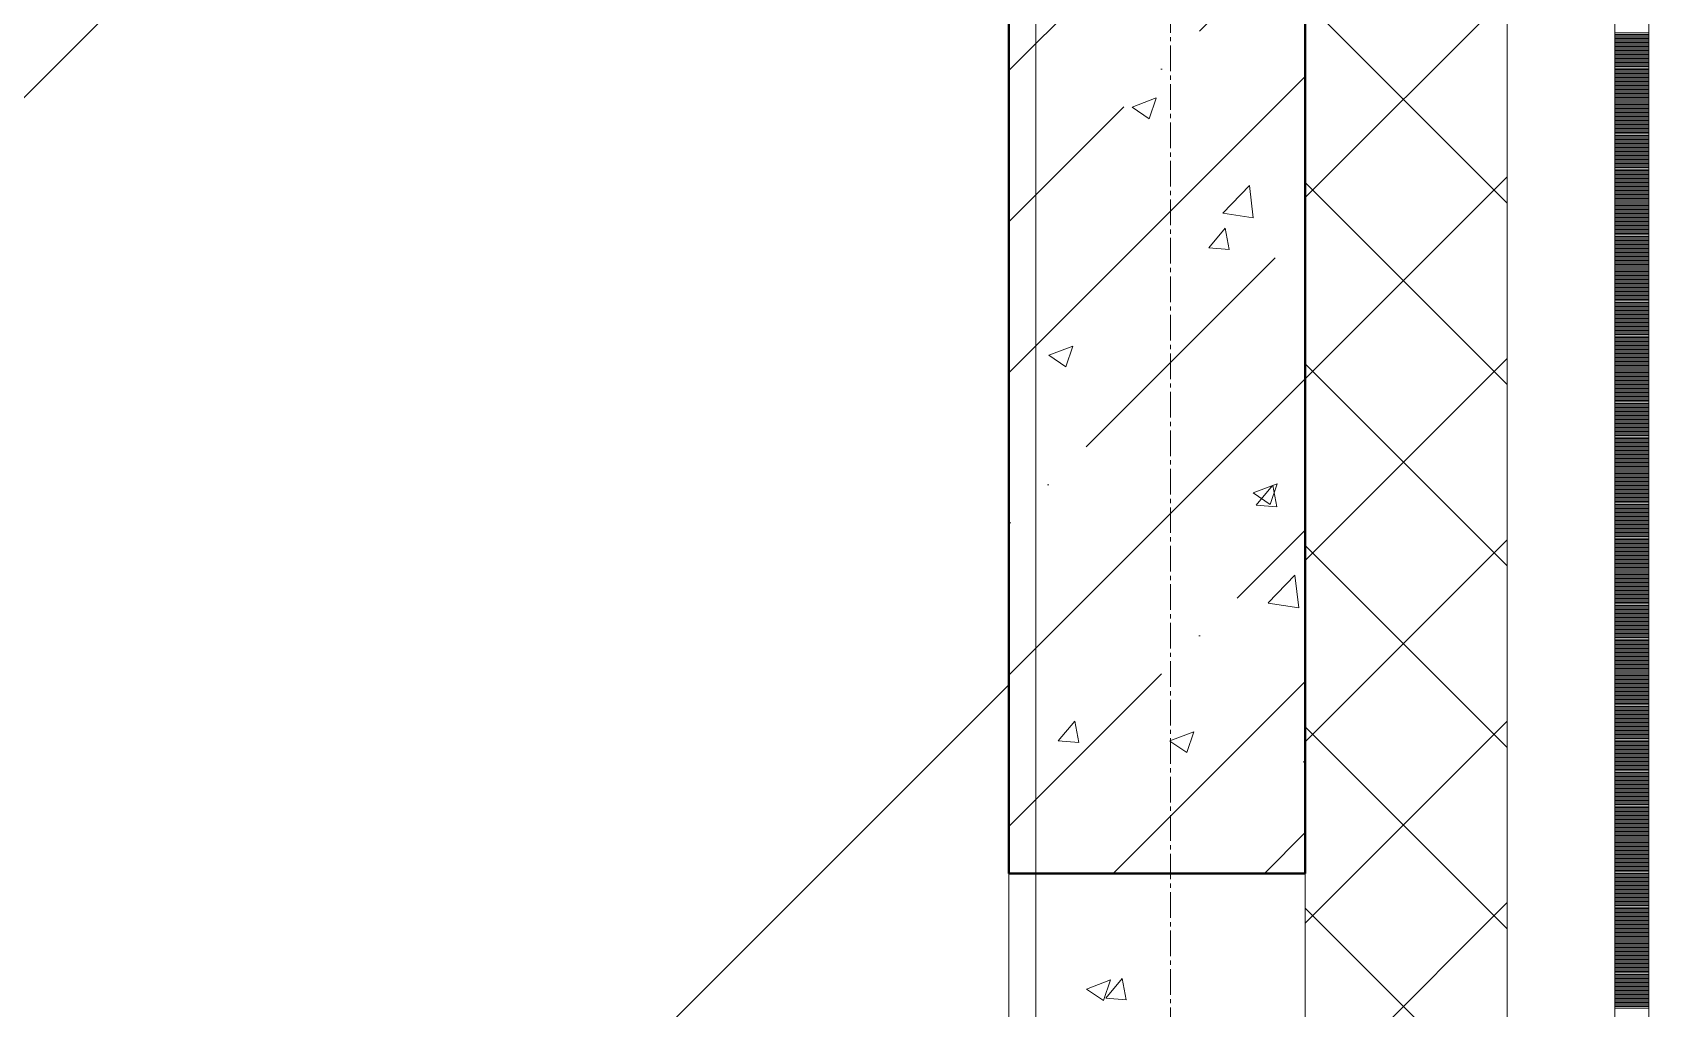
# Model space of a CAD drawing. Header units: millimetres. Extents: x 470010 to 1231400, y -134005 to 421770.
# Drawn here: x 528260 to 529460, y -75986 to -75261 of the extents above; entities that cross this region are included whole.
import ezdxf

# ---------------------------------------------------------------- set-up
doc = ezdxf.new("R2010")
doc.units = ezdxf.units.MM
doc.linetypes.add('CENTER2', pattern=[28.575, 19.05, -3.175, 3.175, -3.175])
doc.linetypes.add('HIDDEN2', pattern=[4.7625, 3.175, -1.5875])
for name, color, linetype, lineweight in [('АР_Колонны', 70, 'Continuous', 30), ('АР_Стены ЖБ', 7, 'Continuous', 35), ('АР_Стены ПЕНОблок', 52, 'Continuous', 20), ('АР_Тонкая', 254, 'Continuous', 5), ('АР_Утеплитель', 31, 'Continuous', 0), ('АР_Штриховка', 8, 'Continuous', 0), ('Потолок штриховка', 200, 'Continuous', 15)]:
    doc.layers.add(name, color=color, linetype=linetype, lineweight=lineweight)
doc.layers.add('АР_Оси_РД_100', color=7, linetype='Continuous', lineweight=0, true_color=0x525252)

msp = doc.modelspace()

# ---------------------------------------------------------------- hatches: boundary and pattern name
at = {"layer": 'АР_Штриховка', "linetype": 'Continuous', "lineweight": 5, "true_color": 0x000000}
h = msp.add_hatch(dxfattribs=at)
h.set_pattern_fill('ANSI35', color=18, scale=25, style=0)
h.set_pattern_definition([(45, (509004.53, -133435.88), (-112.2532, 112.2532), []), (45, (509116.79, -133435.88), (-112.2532, 112.2532), [198.4375, -39.6875, 0, -39.6875])])
h.paths.add_polyline_path([(528984.532, -75885.876), (529204.532, -75885.876), (529204.532, -74985.876), (528984.532, -74985.876)], flags=0)
at = {"layer": 'Потолок штриховка'}
h = msp.add_hatch(dxfattribs=at)
h.set_pattern_fill('ANSI31', color=256, scale=260)
h.paths.add_polyline_path([(516914.532, -93915.876), (516914.532, -69960.876), (518180, -69980.876), (518185.057, -69660.876), (522949.532, -69660.876), (522948.983, -65160.876), (525839.532, -65188.909), (525838.623, -66079.643), (529004.428, -66065.129), (528984.532, -72125.876), (521204.532, -72125.876), (521194.532, -93915.876), (520674.532, -93915.876), (520674.532, -94535.876), (517434.532, -94545.876), (517434.537, -93915.876)])
h.paths.add_polyline_path([(521414.532, -81135.876), (521414.532, -79565.876), (525424.532, -79565.876), (525424.532, -80025.876), (525504.532, -80025.876), (525504.532, -78025.876), (529004.532, -78025.876), (528984.532, -81055.935), (528984.532, -81135.874)])
h.paths.add_polyline_path([(521414.532, -78025.876), (525104.532, -78025.876), (525104.532, -79445.876), (521414.532, -79445.876)], flags=16)
h.paths.add_polyline_path([(521414.532, -77635.876), (523654.532, -77635.876), (523654.532, -75105.876), (521414.532, -75105.876)], flags=17)
h.paths.add_polyline_path([(521404.532, -74985.876), (521409.532, -72345.876), (523604.532, -72345.876), (523604.532, -73935.876), (526374.532, -73935.876), (526374.532, -72705.876), (528984.532, -72705.876), (528984.532, -77315.876), (526374.532, -77315.876), (526374.532, -74985.876), (526054.533, -74985.876), (526054.533, -77315.876), (524494.533, -77315.875), (524494.533, -74985.876)], flags=17)

# ---------------------------------------------------------------- linework, layer by layer
at = {"layer": 'АР_Колонны', "color": 18, "linetype": 'HIDDEN2', "lineweight": 25, "true_color": 0x000000}
for p, q in [((528984.532, -75885.876), (528984.532, -74985.876)), ((529204.532, -74985.876), (529204.532, -75885.876)), ((529204.532, -75885.876), (528984.532, -75885.876))]:
    msp.add_line(p, q, dxfattribs=at)
at = {"layer": 'АР_Колонны', "color": 18, "linetype": 'Continuous', "lineweight": 30, "true_color": 0x000000}
for p, q in [((528984.532, -74985.876), (528984.532, -75885.876)), ((529204.532, -75885.876), (529204.532, -74985.876)), ((528984.532, -75885.876), (529204.532, -75885.876))]:
    msp.add_line(p, q, dxfattribs=at)
at = {"layer": 'АР_Оси_РД_100', "linetype": 'CENTER2'}
msp.add_line((529104.533, -97435.876), (529104.533, -61707.197), dxfattribs=at)
at = {"layer": 'АР_Стены ЖБ', "color": 18, "linetype": 'Continuous', "lineweight": 40, "true_color": 0x000000}
for p, q in [((528984.532, -74985.876), (528984.532, -75885.876)), ((529204.532, -75885.876), (529204.532, -74985.876)), ((528984.532, -75885.876), (529204.532, -75885.876))]:
    msp.add_line(p, q, dxfattribs=at)
at = {"layer": 'АР_Стены ПЕНОблок', "color": 18, "linetype": 'Continuous', "lineweight": 20, "true_color": 0x000000}
for p, q in [((529004.532, -71735.876), (529004.532, -81935.876)), ((529204.532, -81935.876), (529204.532, -71735.876))]:
    msp.add_line(p, q, dxfattribs=at)
at = {"layer": 'АР_Тонкая', "color": 18, "linetype": 'Continuous', "lineweight": 5, "true_color": 0x000000}
for p, q in [((529354.532, -71735.876), (529354.532, -81935.876)), ((529434.532, -81935.876), (529434.532, -71735.876)), ((529434.532, -71735.876), (529434.532, -81935.876)), ((529459.532, -81935.876), (529459.532, -71735.876))]:
    msp.add_line(p, q, dxfattribs=at)
at = {"layer": 'АР_Утеплитель', "color": 18, "linetype": 'Continuous', "lineweight": 0, "true_color": 0x000000}
for p, q in [((529204.532, -71735.876), (529204.532, -81935.876)), ((529354.532, -81935.876), (529354.532, -71735.876))]:
    msp.add_line(p, q, dxfattribs=at)
at = {"layer": 'АР_Штриховка', "color": 18, "linetype": 'Continuous', "lineweight": 0, "true_color": 0x000000}
for p, q in [((529204.532, -75384.096), (529354.532, -75234.096)), ((529354.532, -75388.24), (529204.532, -75238.24)), ((529434.532, -75261.876), (529459.532, -75261.876)), ((529434.532, -75262.876), (529459.532, -75262.876)), ((529434.532, -75263.876), (529459.532, -75263.876)), ((529434.532, -75264.876), (529459.532, -75264.876)), ((529434.532, -75265.876), (529459.532, -75265.876)), ((529434.532, -75266.876), (529459.532, -75266.876)), ((529434.532, -75267.876), (529459.532, -75267.876)), ((529434.532, -75268.876), (529459.532, -75268.876)), ((529434.532, -75269.876), (529459.532, -75269.876)), ((529434.532, -75270.876), (529459.532, -75270.876)), ((529434.532, -75271.876), (529459.532, -75271.876)), ((529434.532, -75272.876), (529459.532, -75272.876)), ((529434.532, -75273.876), (529459.532, -75273.876)), ((529434.532, -75274.876), (529459.532, -75274.876)), ((529434.532, -75275.876), (529459.532, -75275.876)), ((529434.532, -75276.876), (529459.532, -75276.876)), ((529434.532, -75277.876), (529459.532, -75277.876)), ((529434.532, -75278.876), (529459.532, -75278.876)), ((529434.532, -75279.876), (529459.532, -75279.876)), ((529434.532, -75280.876), (529459.532, -75280.876)), ((529434.532, -75281.876), (529459.532, -75281.876)), ((529434.532, -75282.876), (529459.532, -75282.876)), ((529434.532, -75283.876), (529459.532, -75283.876)), ((529434.532, -75284.876), (529459.532, -75284.876)), ((529434.532, -75285.876), (529459.532, -75285.876)), ((529434.532, -75286.876), (529459.532, -75286.876)), ((529434.532, -75287.876), (529459.532, -75287.876)), ((529434.532, -75288.876), (529459.532, -75288.876)), ((529434.532, -75289.876), (529459.532, -75289.876)), ((529434.532, -75290.876), (529459.532, -75290.876)), ((529434.532, -75291.876), (529459.532, -75291.876)), ((529434.532, -75292.876), (529459.532, -75292.876)), ((529434.532, -75293.876), (529459.532, -75293.876)), ((529434.532, -75294.876), (529459.532, -75294.876)), ((529434.532, -75295.876), (529459.532, -75295.876)), ((529434.532, -75296.876), (529459.532, -75296.876)), ((529434.532, -75297.876), (529459.532, -75297.876)), ((529434.532, -75298.876), (529459.532, -75298.876)), ((529434.532, -75299.876), (529459.532, -75299.876)), ((529076.039, -75316.94), (529093.824, -75310.113)), ((529088.658, -75325.51), (529093.808, -75310.161)), ((529434.532, -75300.876), (529459.532, -75300.876)), ((529434.532, -75301.876), (529459.532, -75301.876)), ((529434.532, -75302.876), (529459.532, -75302.876)), ((529434.532, -75303.876), (529459.532, -75303.876)), ((529434.532, -75304.876), (529459.532, -75304.876)), ((529434.532, -75305.876), (529459.532, -75305.876)), ((529434.532, -75306.876), (529459.532, -75306.876)), ((529434.532, -75307.876), (529459.532, -75307.876)), ((529434.532, -75308.876), (529459.532, -75308.876)), ((529434.532, -75309.876), (529459.532, -75309.876)), ((529434.532, -75310.876), (529459.532, -75310.876)), ((529434.532, -75311.876), (529459.532, -75311.876)), ((529076.019, -75316.986), (529088.653, -75325.508)), ((529434.532, -75312.876), (529459.532, -75312.876)), ((529434.532, -75313.876), (529459.532, -75313.876)), ((529434.532, -75314.876), (529459.532, -75314.876)), ((529434.532, -75315.876), (529459.532, -75315.876)), ((529434.532, -75316.876), (529459.532, -75316.876)), ((529434.532, -75317.876), (529459.532, -75317.876)), ((529434.532, -75318.876), (529459.532, -75318.876)), ((529434.532, -75319.876), (529459.532, -75319.876)), ((529434.532, -75320.876), (529459.532, -75320.876)), ((529434.532, -75321.876), (529459.532, -75321.876)), ((529434.532, -75322.876), (529459.532, -75322.876)), ((529434.532, -75323.876), (529459.532, -75323.876)), ((529434.532, -75324.876), (529459.532, -75324.876)), ((529434.532, -75325.876), (529459.532, -75325.876)), ((529434.532, -75326.876), (529459.532, -75326.876)), ((529434.532, -75327.876), (529459.532, -75327.876)), ((529434.532, -75328.876), (529459.532, -75328.876)), ((529434.532, -75329.876), (529459.532, -75329.876)), ((529434.532, -75330.876), (529459.532, -75330.876)), ((529434.532, -75331.876), (529459.532, -75331.876)), ((529434.532, -75332.876), (529459.532, -75332.876)), ((529434.532, -75333.876), (529459.532, -75333.876)), ((529434.532, -75334.876), (529459.532, -75334.876)), ((529434.532, -75335.876), (529459.532, -75335.876)), ((529434.532, -75336.876), (529459.532, -75336.876)), ((529434.532, -75337.876), (529459.532, -75337.876)), ((529434.532, -75338.876), (529459.532, -75338.876)), ((529434.532, -75339.876), (529459.532, -75339.876)), ((529434.532, -75340.876), (529459.532, -75340.876)), ((529434.532, -75341.876), (529459.532, -75341.876)), ((529434.532, -75342.876), (529459.532, -75342.876)), ((529434.532, -75343.876), (529459.532, -75343.876)), ((529434.532, -75344.876), (529459.532, -75344.876)), ((529434.532, -75345.876), (529459.532, -75345.876)), ((529434.532, -75346.876), (529459.532, -75346.876)), ((529434.532, -75347.876), (529459.532, -75347.876)), ((529434.532, -75348.876), (529459.532, -75348.876)), ((529434.532, -75349.876), (529459.532, -75349.876)), ((529434.532, -75350.876), (529459.532, -75350.876)), ((529434.532, -75351.876), (529459.532, -75351.876)), ((529434.532, -75352.876), (529459.532, -75352.876)), ((529434.532, -75353.876), (529459.532, -75353.876)), ((529434.532, -75354.876), (529459.532, -75354.876)), ((529434.532, -75355.876), (529459.532, -75355.876)), ((529434.532, -75356.876), (529459.532, -75356.876)), ((529434.532, -75357.876), (529459.532, -75357.876)), ((529434.532, -75358.876), (529459.532, -75358.876)), ((529434.532, -75359.876), (529459.532, -75359.876)), ((529204.532, -75518.8), (529354.532, -75368.8)), ((529434.532, -75360.876), (529459.532, -75360.876)), ((529434.532, -75361.876), (529459.532, -75361.876)), ((529434.532, -75362.876), (529459.532, -75362.876)), ((529434.532, -75363.876), (529459.532, -75363.876)), ((529434.532, -75364.876), (529459.532, -75364.876)), ((529434.532, -75365.876), (529459.532, -75365.876)), ((529434.532, -75366.876), (529459.532, -75366.876)), ((529434.532, -75367.876), (529459.532, -75367.876)), ((529434.532, -75368.876), (529459.532, -75368.876)), ((529434.532, -75369.876), (529459.532, -75369.876)), ((529434.532, -75370.876), (529459.532, -75370.876)), ((529434.532, -75371.876), (529459.532, -75371.876)), ((529143.411, -75395.633), (529163.194, -75375.015)), ((529166.023, -75399.134), (529163.217, -75375.012)), ((529354.532, -75522.943), (529204.532, -75372.943)), ((529434.532, -75372.876), (529459.532, -75372.876)), ((529434.532, -75373.876), (529459.532, -75373.876)), ((529434.532, -75374.876), (529459.532, -75374.876)), ((529434.532, -75375.876), (529459.532, -75375.876)), ((529434.532, -75376.876), (529459.532, -75376.876)), ((529434.532, -75377.876), (529459.532, -75377.876)), ((529434.532, -75378.876), (529459.532, -75378.876)), ((529434.532, -75379.876), (529459.532, -75379.876)), ((529434.532, -75380.876), (529459.532, -75380.876)), ((529434.532, -75381.876), (529459.532, -75381.876)), ((529434.532, -75382.876), (529459.532, -75382.876)), ((529434.532, -75383.876), (529459.532, -75383.876)), ((529143.427, -75395.669), (529166.017, -75399.173)), ((529434.532, -75384.876), (529459.532, -75384.876)), ((529434.532, -75385.876), (529459.532, -75385.876)), ((529434.532, -75386.876), (529459.532, -75386.876)), ((529434.532, -75387.876), (529459.532, -75387.876)), ((529434.532, -75388.876), (529459.532, -75388.876)), ((529434.532, -75389.876), (529459.532, -75389.876)), ((529434.532, -75390.876), (529459.532, -75390.876)), ((529434.532, -75391.876), (529459.532, -75391.876)), ((529434.532, -75392.876), (529459.532, -75392.876)), ((529434.532, -75393.876), (529459.532, -75393.876)), ((529434.532, -75394.876), (529459.532, -75394.876)), ((529434.532, -75395.876), (529459.532, -75395.876)), ((529132.887, -75421.322), (529145.133, -75406.728)), ((529148.151, -75422.636), (529145.214, -75406.715)), ((529434.532, -75396.876), (529459.532, -75396.876)), ((529434.532, -75397.876), (529459.532, -75397.876)), ((529434.532, -75398.876), (529459.532, -75398.876)), ((529434.532, -75399.876), (529459.532, -75399.876)), ((529434.532, -75400.876), (529459.532, -75400.876)), ((529434.532, -75401.876), (529459.532, -75401.876)), ((529434.532, -75402.876), (529459.532, -75402.876)), ((529434.532, -75403.876), (529459.532, -75403.876)), ((529434.532, -75404.876), (529459.532, -75404.876)), ((529434.532, -75405.876), (529459.532, -75405.876)), ((529434.532, -75406.876), (529459.532, -75406.876)), ((529434.532, -75407.876), (529459.532, -75407.876)), ((529434.532, -75408.876), (529459.532, -75408.876)), ((529434.532, -75409.876), (529459.532, -75409.876)), ((529434.532, -75410.876), (529459.532, -75410.876)), ((529434.532, -75411.876), (529459.532, -75411.876)), ((529434.532, -75412.876), (529459.532, -75412.876)), ((529434.532, -75413.876), (529459.532, -75413.876)), ((529434.532, -75414.876), (529459.532, -75414.876)), ((529434.532, -75415.876), (529459.532, -75415.876)), ((529434.532, -75416.876), (529459.532, -75416.876)), ((529434.532, -75417.876), (529459.532, -75417.876)), ((529434.532, -75418.876), (529459.532, -75418.876)), ((529434.532, -75419.876), (529459.532, -75419.876)), ((529132.887, -75421.323), (529148.069, -75422.651)), ((529434.532, -75420.876), (529459.532, -75420.876)), ((529434.532, -75421.876), (529459.532, -75421.876)), ((529434.532, -75422.876), (529459.532, -75422.876)), ((529434.532, -75423.876), (529459.532, -75423.876)), ((529434.532, -75424.876), (529459.532, -75424.876)), ((529434.532, -75425.876), (529459.532, -75425.876)), ((529434.532, -75426.876), (529459.532, -75426.876)), ((529434.532, -75427.876), (529459.532, -75427.876)), ((529434.532, -75428.876), (529459.532, -75428.876)), ((529434.532, -75429.876), (529459.532, -75429.876)), ((529434.532, -75430.876), (529459.532, -75430.876)), ((529434.532, -75431.876), (529459.532, -75431.876)), ((529434.532, -75432.876), (529459.532, -75432.876)), ((529434.532, -75433.876), (529459.532, -75433.876)), ((529434.532, -75434.876), (529459.532, -75434.876)), ((529434.532, -75435.876), (529459.532, -75435.876)), ((529434.532, -75436.876), (529459.532, -75436.876)), ((529434.532, -75437.876), (529459.532, -75437.876)), ((529434.532, -75438.876), (529459.532, -75438.876)), ((529434.532, -75439.876), (529459.532, -75439.876)), ((529434.532, -75440.876), (529459.532, -75440.876)), ((529434.532, -75441.876), (529459.532, -75441.876)), ((529434.532, -75442.876), (529459.532, -75442.876)), ((529434.532, -75443.876), (529459.532, -75443.876)), ((529434.532, -75444.876), (529459.532, -75444.876)), ((529434.532, -75445.876), (529459.532, -75445.876)), ((529434.532, -75446.876), (529459.532, -75446.876)), ((529434.532, -75447.876), (529459.532, -75447.876)), ((529434.532, -75448.876), (529459.532, -75448.876)), ((529434.532, -75449.876), (529459.532, -75449.876)), ((529434.532, -75450.876), (529459.532, -75450.876)), ((529434.532, -75451.876), (529459.532, -75451.876)), ((529434.532, -75452.876), (529459.532, -75452.876)), ((529434.532, -75453.876), (529459.532, -75453.876)), ((529434.532, -75454.876), (529459.532, -75454.876)), ((529434.532, -75455.876), (529459.532, -75455.876)), ((529434.532, -75456.876), (529459.532, -75456.876)), ((529434.532, -75457.876), (529459.532, -75457.876)), ((529434.532, -75458.876), (529459.532, -75458.876)), ((529434.532, -75459.876), (529459.532, -75459.876)), ((529434.532, -75460.876), (529459.532, -75460.876)), ((529434.532, -75461.876), (529459.532, -75461.876)), ((529434.532, -75462.876), (529459.532, -75462.876)), ((529434.532, -75463.876), (529459.532, -75463.876)), ((529434.532, -75464.876), (529459.532, -75464.876)), ((529434.532, -75465.876), (529459.532, -75465.876)), ((529434.532, -75466.876), (529459.532, -75466.876)), ((529434.532, -75467.876), (529459.532, -75467.876)), ((529434.532, -75468.876), (529459.532, -75468.876)), ((529434.532, -75469.876), (529459.532, -75469.876)), ((529434.532, -75470.876), (529459.532, -75470.876)), ((529434.532, -75471.876), (529459.532, -75471.876)), ((529434.532, -75472.876), (529459.532, -75472.876)), ((529434.532, -75473.876), (529459.532, -75473.876)), ((529434.532, -75474.876), (529459.532, -75474.876)), ((529434.532, -75475.876), (529459.532, -75475.876)), ((529434.532, -75476.876), (529459.532, -75476.876)), ((529434.532, -75477.876), (529459.532, -75477.876)), ((529434.532, -75478.876), (529459.532, -75478.876)), ((529434.532, -75479.876), (529459.532, -75479.876)), ((529434.532, -75480.876), (529459.532, -75480.876)), ((529434.532, -75481.876), (529459.532, -75481.876)), ((529434.532, -75482.876), (529459.532, -75482.876)), ((529434.532, -75483.876), (529459.532, -75483.876)), ((529434.532, -75484.876), (529459.532, -75484.876)), ((529434.532, -75485.876), (529459.532, -75485.876)), ((529434.532, -75486.876), (529459.532, -75486.876)), ((529434.532, -75487.876), (529459.532, -75487.876)), ((529434.532, -75488.876), (529459.532, -75488.876)), ((529434.532, -75489.876), (529459.532, -75489.876)), ((529434.532, -75490.876), (529459.532, -75490.876)), ((529434.532, -75491.876), (529459.532, -75491.876)), ((529014.217, -75501.174), (529026.851, -75509.696)), ((529014.237, -75501.128), (529032.022, -75494.301)), ((529026.856, -75509.698), (529032.006, -75494.348)), ((529204.532, -75653.504), (529354.532, -75503.504)), ((529434.532, -75492.876), (529459.532, -75492.876)), ((529434.532, -75493.876), (529459.532, -75493.876)), ((529434.532, -75494.876), (529459.532, -75494.876)), ((529434.532, -75495.876), (529459.532, -75495.876)), ((529434.532, -75496.876), (529459.532, -75496.876)), ((529434.532, -75497.876), (529459.532, -75497.876)), ((529434.532, -75498.876), (529459.532, -75498.876)), ((529434.532, -75499.876), (529459.532, -75499.876)), ((529434.532, -75500.876), (529459.532, -75500.876)), ((529434.532, -75501.876), (529459.532, -75501.876)), ((529434.532, -75502.876), (529459.532, -75502.876)), ((529434.532, -75503.876), (529459.532, -75503.876)), ((529354.532, -75657.647), (529204.532, -75507.647)), ((529434.532, -75504.876), (529459.532, -75504.876)), ((529434.532, -75505.876), (529459.532, -75505.876)), ((529434.532, -75506.876), (529459.532, -75506.876)), ((529434.532, -75507.876), (529459.532, -75507.876)), ((529434.532, -75508.876), (529459.532, -75508.876)), ((529434.532, -75509.876), (529459.532, -75509.876)), ((529434.532, -75510.876), (529459.532, -75510.876)), ((529434.532, -75511.876), (529459.532, -75511.876)), ((529434.532, -75512.876), (529459.532, -75512.876)), ((529434.532, -75513.876), (529459.532, -75513.876)), ((529434.532, -75514.876), (529459.532, -75514.876)), ((529434.532, -75515.876), (529459.532, -75515.876)), ((529434.532, -75516.876), (529459.532, -75516.876)), ((529434.532, -75517.876), (529459.532, -75517.876)), ((529434.532, -75518.876), (529459.532, -75518.876)), ((529434.532, -75519.876), (529459.532, -75519.876)), ((529434.532, -75520.876), (529459.532, -75520.876)), ((529434.532, -75521.876), (529459.532, -75521.876)), ((529434.532, -75522.876), (529459.532, -75522.876)), ((529434.532, -75523.876), (529459.532, -75523.876)), ((529434.532, -75524.876), (529459.532, -75524.876)), ((529434.532, -75525.876), (529459.532, -75525.876)), ((529434.532, -75526.876), (529459.532, -75526.876)), ((529434.532, -75527.876), (529459.532, -75527.876)), ((529434.532, -75528.876), (529459.532, -75528.876)), ((529434.532, -75529.876), (529459.532, -75529.876)), ((529434.532, -75530.876), (529459.532, -75530.876)), ((529434.532, -75531.876), (529459.532, -75531.876)), ((529434.532, -75532.876), (529459.532, -75532.876)), ((529434.532, -75533.876), (529459.532, -75533.876)), ((529434.532, -75534.876), (529459.532, -75534.876)), ((529434.532, -75535.876), (529459.532, -75535.876)), ((529434.532, -75536.876), (529459.532, -75536.876)), ((529434.532, -75537.876), (529459.532, -75537.876)), ((529434.532, -75538.876), (529459.532, -75538.876)), ((529434.532, -75539.876), (529459.532, -75539.876)), ((529434.532, -75540.876), (529459.532, -75540.876)), ((529434.532, -75541.876), (529459.532, -75541.876)), ((529434.532, -75542.876), (529459.532, -75542.876)), ((529434.532, -75543.876), (529459.532, -75543.876)), ((529434.532, -75544.876), (529459.532, -75544.876)), ((529434.532, -75545.876), (529459.532, -75545.876)), ((529434.532, -75546.876), (529459.532, -75546.876)), ((529434.532, -75547.876), (529459.532, -75547.876)), ((529434.532, -75548.876), (529459.532, -75548.876)), ((529434.532, -75549.876), (529459.532, -75549.876)), ((529434.532, -75550.876), (529459.532, -75550.876)), ((529434.532, -75551.876), (529459.532, -75551.876)), ((529434.532, -75552.876), (529459.532, -75552.876)), ((529434.532, -75553.876), (529459.532, -75553.876)), ((529434.532, -75554.876), (529459.532, -75554.876)), ((529434.532, -75555.876), (529459.532, -75555.876)), ((529434.532, -75556.876), (529459.532, -75556.876)), ((529434.532, -75557.876), (529459.532, -75557.876)), ((529434.532, -75558.876), (529459.532, -75558.876)), ((529434.532, -75559.876), (529459.532, -75559.876)), ((529434.532, -75560.876), (529459.532, -75560.876)), ((529434.532, -75561.876), (529459.532, -75561.876)), ((529434.532, -75562.876), (529459.532, -75562.876)), ((529434.532, -75563.876), (529459.532, -75563.876)), ((529434.532, -75564.876), (529459.532, -75564.876)), ((529434.532, -75565.876), (529459.532, -75565.876)), ((529434.532, -75566.876), (529459.532, -75566.876)), ((529434.532, -75567.876), (529459.532, -75567.876)), ((529434.532, -75568.876), (529459.532, -75568.876)), ((529434.532, -75569.876), (529459.532, -75569.876)), ((529434.532, -75570.876), (529459.532, -75570.876)), ((529434.532, -75571.876), (529459.532, -75571.876)), ((529434.532, -75572.876), (529459.532, -75572.876)), ((529434.532, -75573.876), (529459.532, -75573.876)), ((529434.532, -75574.876), (529459.532, -75574.876)), ((529434.532, -75575.876), (529459.532, -75575.876)), ((529434.532, -75576.876), (529459.532, -75576.876)), ((529434.532, -75577.876), (529459.532, -75577.876)), ((529434.532, -75578.876), (529459.532, -75578.876)), ((529434.532, -75579.876), (529459.532, -75579.876)), ((529434.532, -75580.876), (529459.532, -75580.876)), ((529434.532, -75581.876), (529459.532, -75581.876)), ((529434.532, -75582.876), (529459.532, -75582.876)), ((529434.532, -75583.876), (529459.532, -75583.876)), ((529434.532, -75584.876), (529459.532, -75584.876)), ((529434.532, -75585.876), (529459.532, -75585.876)), ((529434.532, -75586.876), (529459.532, -75586.876)), ((529434.532, -75587.876), (529459.532, -75587.876)), ((529165.852, -75603.393), (529183.636, -75596.566)), ((529168.131, -75612.378), (529180.376, -75597.785)), ((529178.47, -75611.963), (529183.62, -75596.614)), ((529183.393, -75613.693), (529180.457, -75597.772)), ((529434.532, -75588.876), (529459.532, -75588.876)), ((529434.532, -75589.876), (529459.532, -75589.876)), ((529434.532, -75590.876), (529459.532, -75590.876)), ((529434.532, -75591.876), (529459.532, -75591.876)), ((529434.532, -75592.876), (529459.532, -75592.876)), ((529434.532, -75593.876), (529459.532, -75593.876)), ((529434.532, -75594.876), (529459.532, -75594.876)), ((529434.532, -75595.876), (529459.532, -75595.876)), ((529434.532, -75596.876), (529459.532, -75596.876)), ((529434.532, -75597.876), (529459.532, -75597.876)), ((529434.532, -75598.876), (529459.532, -75598.876)), ((529434.532, -75599.876), (529459.532, -75599.876)), ((529165.831, -75603.439), (529178.465, -75611.961)), ((529434.532, -75600.876), (529459.532, -75600.876)), ((529434.532, -75601.876), (529459.532, -75601.876)), ((529434.532, -75602.876), (529459.532, -75602.876)), ((529434.532, -75603.876), (529459.532, -75603.876)), ((529434.532, -75604.876), (529459.532, -75604.876)), ((529434.532, -75605.876), (529459.532, -75605.876)), ((529434.532, -75606.876), (529459.532, -75606.876)), ((529434.532, -75607.876), (529459.532, -75607.876)), ((529434.532, -75608.876), (529459.532, -75608.876)), ((529434.532, -75609.876), (529459.532, -75609.876)), ((529434.532, -75610.876), (529459.532, -75610.876)), ((529434.532, -75611.876), (529459.532, -75611.876)), ((529168.131, -75612.38), (529183.313, -75613.708)), ((529434.532, -75612.876), (529459.532, -75612.876)), ((529434.532, -75613.876), (529459.532, -75613.876)), ((529434.532, -75614.876), (529459.532, -75614.876)), ((529434.532, -75615.876), (529459.532, -75615.876)), ((529434.532, -75616.876), (529459.532, -75616.876)), ((529434.532, -75617.876), (529459.532, -75617.876)), ((529434.532, -75618.876), (529459.532, -75618.876)), ((529434.532, -75619.876), (529459.532, -75619.876)), ((529434.532, -75620.876), (529459.532, -75620.876)), ((529434.532, -75621.876), (529459.532, -75621.876)), ((529434.532, -75622.876), (529459.532, -75622.876)), ((529434.532, -75623.876), (529459.532, -75623.876)), ((529434.532, -75624.876), (529459.532, -75624.876)), ((529434.532, -75625.876), (529459.532, -75625.876)), ((529434.532, -75626.876), (529459.532, -75626.876)), ((529434.532, -75627.876), (529459.532, -75627.876)), ((529434.532, -75628.876), (529459.532, -75628.876)), ((529434.532, -75629.876), (529459.532, -75629.876)), ((529434.532, -75630.876), (529459.532, -75630.876)), ((529434.532, -75631.876), (529459.532, -75631.876)), ((529434.532, -75632.876), (529459.532, -75632.876)), ((529434.532, -75633.876), (529459.532, -75633.876)), ((529434.532, -75634.876), (529459.532, -75634.876)), ((529434.532, -75635.876), (529459.532, -75635.876)), ((529204.532, -75788.208), (529354.532, -75638.208)), ((529354.532, -75792.351), (529204.532, -75642.351)), ((529434.532, -75636.876), (529459.532, -75636.876)), ((529434.532, -75637.876), (529459.532, -75637.876)), ((529434.532, -75638.876), (529459.532, -75638.876)), ((529434.532, -75639.876), (529459.532, -75639.876)), ((529434.532, -75640.876), (529459.532, -75640.876)), ((529434.532, -75641.876), (529459.532, -75641.876)), ((529434.532, -75642.876), (529459.532, -75642.876)), ((529434.532, -75643.876), (529459.532, -75643.876)), ((529434.532, -75644.876), (529459.532, -75644.876)), ((529434.532, -75645.876), (529459.532, -75645.876)), ((529434.532, -75646.876), (529459.532, -75646.876)), ((529434.532, -75647.876), (529459.532, -75647.876)), ((529434.532, -75648.876), (529459.532, -75648.876)), ((529434.532, -75649.876), (529459.532, -75649.876)), ((529434.532, -75650.876), (529459.532, -75650.876)), ((529434.532, -75651.876), (529459.532, -75651.876)), ((529434.532, -75652.876), (529459.532, -75652.876)), ((529434.532, -75653.876), (529459.532, -75653.876)), ((529434.532, -75654.876), (529459.532, -75654.876)), ((529434.532, -75655.876), (529459.532, -75655.876)), ((529434.532, -75656.876), (529459.532, -75656.876)), ((529434.532, -75657.876), (529459.532, -75657.876)), ((529434.532, -75658.876), (529459.532, -75658.876)), ((529434.532, -75659.876), (529459.532, -75659.876)), ((529177.086, -75685.102), (529196.869, -75664.483)), ((529199.698, -75688.603), (529196.892, -75664.48)), ((529434.532, -75660.876), (529459.532, -75660.876)), ((529434.532, -75661.876), (529459.532, -75661.876)), ((529434.532, -75662.876), (529459.532, -75662.876)), ((529434.532, -75663.876), (529459.532, -75663.876)), ((529434.532, -75664.876), (529459.532, -75664.876)), ((529434.532, -75665.876), (529459.532, -75665.876)), ((529434.532, -75666.876), (529459.532, -75666.876)), ((529434.532, -75667.876), (529459.532, -75667.876)), ((529434.532, -75668.876), (529459.532, -75668.876)), ((529434.532, -75669.876), (529459.532, -75669.876)), ((529434.532, -75670.876), (529459.532, -75670.876)), ((529434.532, -75671.876), (529459.532, -75671.876)), ((529434.532, -75672.876), (529459.532, -75672.876)), ((529434.532, -75673.876), (529459.532, -75673.876)), ((529434.532, -75674.876), (529459.532, -75674.876)), ((529434.532, -75675.876), (529459.532, -75675.876)), ((529434.532, -75676.876), (529459.532, -75676.876)), ((529434.532, -75677.876), (529459.532, -75677.876)), ((529434.532, -75678.876), (529459.532, -75678.876)), ((529434.532, -75679.876), (529459.532, -75679.876)), ((529434.532, -75680.876), (529459.532, -75680.876)), ((529434.532, -75681.876), (529459.532, -75681.876)), ((529434.532, -75682.876), (529459.532, -75682.876)), ((529434.532, -75683.876), (529459.532, -75683.876)), ((529177.102, -75685.137), (529199.692, -75688.641)), ((529434.532, -75684.876), (529459.532, -75684.876)), ((529434.532, -75685.876), (529459.532, -75685.876)), ((529434.532, -75686.876), (529459.532, -75686.876)), ((529434.532, -75687.876), (529459.532, -75687.876)), ((529434.532, -75688.876), (529459.532, -75688.876)), ((529434.532, -75689.876), (529459.532, -75689.876)), ((529434.532, -75690.876), (529459.532, -75690.876)), ((529434.532, -75691.876), (529459.532, -75691.876)), ((529434.532, -75692.876), (529459.532, -75692.876)), ((529434.532, -75693.876), (529459.532, -75693.876)), ((529434.532, -75694.876), (529459.532, -75694.876)), ((529434.532, -75695.876), (529459.532, -75695.876)), ((529434.532, -75696.876), (529459.532, -75696.876)), ((529434.532, -75697.876), (529459.532, -75697.876)), ((529434.532, -75698.876), (529459.532, -75698.876)), ((529434.532, -75699.876), (529459.532, -75699.876)), ((529434.532, -75700.876), (529459.532, -75700.876)), ((529434.532, -75701.876), (529459.532, -75701.876)), ((529434.532, -75702.876), (529459.532, -75702.876)), ((529434.532, -75703.876), (529459.532, -75703.876)), ((529434.532, -75704.876), (529459.532, -75704.876)), ((529434.532, -75705.876), (529459.532, -75705.876)), ((529434.532, -75706.876), (529459.532, -75706.876)), ((529434.532, -75707.876), (529459.532, -75707.876)), ((529434.532, -75708.876), (529459.532, -75708.876)), ((529434.532, -75709.876), (529459.532, -75709.876)), ((529434.532, -75710.876), (529459.532, -75710.876)), ((529434.532, -75711.876), (529459.532, -75711.876)), ((529434.532, -75712.876), (529459.532, -75712.876)), ((529434.532, -75713.876), (529459.532, -75713.876)), ((529434.532, -75714.876), (529459.532, -75714.876)), ((529434.532, -75715.876), (529459.532, -75715.876)), ((529434.532, -75716.876), (529459.532, -75716.876)), ((529434.532, -75717.876), (529459.532, -75717.876)), ((529434.532, -75718.876), (529459.532, -75718.876)), ((529434.532, -75719.876), (529459.532, -75719.876)), ((529434.532, -75720.876), (529459.532, -75720.876)), ((529434.532, -75721.876), (529459.532, -75721.876)), ((529434.532, -75722.876), (529459.532, -75722.876)), ((529434.532, -75723.876), (529459.532, -75723.876)), ((529434.532, -75724.876), (529459.532, -75724.876)), ((529434.532, -75725.876), (529459.532, -75725.876)), ((529434.532, -75726.876), (529459.532, -75726.876)), ((529434.532, -75727.876), (529459.532, -75727.876)), ((529434.532, -75728.876), (529459.532, -75728.876)), ((529434.532, -75729.876), (529459.532, -75729.876)), ((529434.532, -75730.876), (529459.532, -75730.876)), ((529434.532, -75731.876), (529459.532, -75731.876)), ((529434.532, -75732.876), (529459.532, -75732.876)), ((529434.532, -75733.876), (529459.532, -75733.876)), ((529434.532, -75734.876), (529459.532, -75734.876)), ((529434.532, -75735.876), (529459.532, -75735.876)), ((529434.532, -75736.876), (529459.532, -75736.876)), ((529434.532, -75737.876), (529459.532, -75737.876)), ((529434.532, -75738.876), (529459.532, -75738.876)), ((529434.532, -75739.876), (529459.532, -75739.876)), ((529434.532, -75740.876), (529459.532, -75740.876)), ((529434.532, -75741.876), (529459.532, -75741.876)), ((529434.532, -75742.876), (529459.532, -75742.876)), ((529434.532, -75743.876), (529459.532, -75743.876)), ((529434.532, -75744.876), (529459.532, -75744.876)), ((529434.532, -75745.876), (529459.532, -75745.876)), ((529434.532, -75746.876), (529459.532, -75746.876)), ((529434.532, -75747.876), (529459.532, -75747.876)), ((529434.532, -75748.876), (529459.532, -75748.876)), ((529434.532, -75749.876), (529459.532, -75749.876)), ((529434.532, -75750.876), (529459.532, -75750.876)), ((529434.532, -75751.876), (529459.532, -75751.876)), ((529434.532, -75752.876), (529459.532, -75752.876)), ((529434.532, -75753.876), (529459.532, -75753.876)), ((529434.532, -75754.876), (529459.532, -75754.876)), ((529434.532, -75755.876), (529459.532, -75755.876)), ((529434.532, -75756.876), (529459.532, -75756.876)), ((529434.532, -75757.876), (529459.532, -75757.876)), ((529434.532, -75758.876), (529459.532, -75758.876)), ((529434.532, -75759.876), (529459.532, -75759.876)), ((529434.532, -75760.876), (529459.532, -75760.876)), ((529434.532, -75761.876), (529459.532, -75761.876)), ((529434.532, -75762.876), (529459.532, -75762.876)), ((529434.532, -75763.876), (529459.532, -75763.876)), ((529434.532, -75764.876), (529459.532, -75764.876)), ((529434.532, -75765.876), (529459.532, -75765.876)), ((529434.532, -75766.876), (529459.532, -75766.876)), ((529434.532, -75767.876), (529459.532, -75767.876)), ((529021.19, -75787.496), (529033.435, -75772.903)), ((529036.452, -75788.811), (529033.515, -75772.889)), ((529204.532, -75922.911), (529354.532, -75772.911)), ((529354.532, -75927.055), (529204.532, -75777.055)), ((529434.532, -75768.876), (529459.532, -75768.876)), ((529434.532, -75769.876), (529459.532, -75769.876)), ((529434.532, -75770.876), (529459.532, -75770.876)), ((529434.532, -75771.876), (529459.532, -75771.876)), ((529434.532, -75772.876), (529459.532, -75772.876)), ((529434.532, -75773.876), (529459.532, -75773.876)), ((529434.532, -75774.876), (529459.532, -75774.876)), ((529434.532, -75775.876), (529459.532, -75775.876)), ((529434.532, -75776.876), (529459.532, -75776.876)), ((529434.532, -75777.876), (529459.532, -75777.876)), ((529434.532, -75778.876), (529459.532, -75778.876)), ((529434.532, -75779.876), (529459.532, -75779.876)), ((529021.19, -75787.497), (529036.372, -75788.826)), ((529104.029, -75787.627), (529116.663, -75796.149)), ((529104.05, -75787.581), (529121.834, -75780.754)), ((529116.668, -75796.151), (529121.818, -75780.802)), ((529434.532, -75780.876), (529459.532, -75780.876)), ((529434.532, -75781.876), (529459.532, -75781.876)), ((529434.532, -75782.876), (529459.532, -75782.876)), ((529434.532, -75783.876), (529459.532, -75783.876)), ((529434.532, -75784.876), (529459.532, -75784.876)), ((529434.532, -75785.876), (529459.532, -75785.876)), ((529434.532, -75786.876), (529459.532, -75786.876)), ((529434.532, -75787.876), (529459.532, -75787.876)), ((529434.532, -75788.876), (529459.532, -75788.876)), ((529434.532, -75789.876), (529459.532, -75789.876)), ((529434.532, -75790.876), (529459.532, -75790.876)), ((529434.532, -75791.876), (529459.532, -75791.876)), ((529203.374, -75803.435), (529204.532, -75802.055)), ((529203.374, -75803.437), (529204.532, -75803.538)), ((529434.532, -75792.876), (529459.532, -75792.876)), ((529434.532, -75793.876), (529459.532, -75793.876)), ((529434.532, -75794.876), (529459.532, -75794.876)), ((529434.532, -75795.876), (529459.532, -75795.876)), ((529434.532, -75796.876), (529459.532, -75796.876)), ((529434.532, -75797.876), (529459.532, -75797.876)), ((529434.532, -75798.876), (529459.532, -75798.876)), ((529434.532, -75799.876), (529459.532, -75799.876)), ((529434.532, -75800.876), (529459.532, -75800.876)), ((529434.532, -75801.876), (529459.532, -75801.876)), ((529434.532, -75802.876), (529459.532, -75802.876)), ((529434.532, -75803.876), (529459.532, -75803.876)), ((529434.532, -75804.876), (529459.532, -75804.876)), ((529434.532, -75805.876), (529459.532, -75805.876)), ((529434.532, -75806.876), (529459.532, -75806.876)), ((529434.532, -75807.876), (529459.532, -75807.876)), ((529434.532, -75808.876), (529459.532, -75808.876)), ((529434.532, -75809.876), (529459.532, -75809.876)), ((529434.532, -75810.876), (529459.532, -75810.876)), ((529434.532, -75811.876), (529459.532, -75811.876)), ((529434.532, -75812.876), (529459.532, -75812.876)), ((529434.532, -75813.876), (529459.532, -75813.876)), ((529434.532, -75814.876), (529459.532, -75814.876)), ((529434.532, -75815.876), (529459.532, -75815.876)), ((529434.532, -75816.876), (529459.532, -75816.876)), ((529434.532, -75817.876), (529459.532, -75817.876)), ((529434.532, -75818.876), (529459.532, -75818.876)), ((529434.532, -75819.876), (529459.532, -75819.876)), ((529434.532, -75820.876), (529459.532, -75820.876)), ((529434.532, -75821.876), (529459.532, -75821.876)), ((529434.532, -75822.876), (529459.532, -75822.876)), ((529434.532, -75823.876), (529459.532, -75823.876)), ((529434.532, -75824.876), (529459.532, -75824.876)), ((529434.532, -75825.876), (529459.532, -75825.876)), ((529434.532, -75826.876), (529459.532, -75826.876)), ((529434.532, -75827.876), (529459.532, -75827.876)), ((529434.532, -75828.876), (529459.532, -75828.876)), ((529434.532, -75829.876), (529459.532, -75829.876)), ((529434.532, -75830.876), (529459.532, -75830.876)), ((529434.532, -75831.876), (529459.532, -75831.876)), ((529434.532, -75832.876), (529459.532, -75832.876)), ((529434.532, -75833.876), (529459.532, -75833.876)), ((529434.532, -75834.876), (529459.532, -75834.876)), ((529434.532, -75835.876), (529459.532, -75835.876)), ((529434.532, -75836.876), (529459.532, -75836.876)), ((529434.532, -75837.876), (529459.532, -75837.876)), ((529434.532, -75838.876), (529459.532, -75838.876)), ((529434.532, -75839.876), (529459.532, -75839.876)), ((529434.532, -75840.876), (529459.532, -75840.876)), ((529434.532, -75841.876), (529459.532, -75841.876)), ((529434.532, -75842.876), (529459.532, -75842.876)), ((529434.532, -75843.876), (529459.532, -75843.876)), ((529434.532, -75844.876), (529459.532, -75844.876)), ((529434.532, -75845.876), (529459.532, -75845.876)), ((529434.532, -75846.876), (529459.532, -75846.876)), ((529434.532, -75847.876), (529459.532, -75847.876)), ((529434.532, -75848.876), (529459.532, -75848.876)), ((529434.532, -75849.876), (529459.532, -75849.876)), ((529434.532, -75850.876), (529459.532, -75850.876)), ((529434.532, -75851.876), (529459.532, -75851.876)), ((529434.532, -75852.876), (529459.532, -75852.876)), ((529434.532, -75853.876), (529459.532, -75853.876)), ((529434.532, -75854.876), (529459.532, -75854.876)), ((529434.532, -75855.876), (529459.532, -75855.876)), ((529434.532, -75856.876), (529459.532, -75856.876)), ((529434.532, -75857.876), (529459.532, -75857.876)), ((529434.532, -75858.876), (529459.532, -75858.876)), ((529434.532, -75859.876), (529459.532, -75859.876)), ((529434.532, -75860.876), (529459.532, -75860.876)), ((529434.532, -75861.876), (529459.532, -75861.876)), ((529434.532, -75862.876), (529459.532, -75862.876)), ((529434.532, -75863.876), (529459.532, -75863.876)), ((529434.532, -75864.876), (529459.532, -75864.876)), ((529434.532, -75865.876), (529459.532, -75865.876)), ((529434.532, -75866.876), (529459.532, -75866.876)), ((529434.532, -75867.876), (529459.532, -75867.876)), ((529434.532, -75868.876), (529459.532, -75868.876)), ((529434.532, -75869.876), (529459.532, -75869.876)), ((529434.532, -75870.876), (529459.532, -75870.876)), ((529434.532, -75871.876), (529459.532, -75871.876)), ((529434.532, -75872.876), (529459.532, -75872.876)), ((529434.532, -75873.876), (529459.532, -75873.876)), ((529434.532, -75874.876), (529459.532, -75874.876)), ((529434.532, -75875.876), (529459.532, -75875.876)), ((529434.532, -75876.876), (529459.532, -75876.876)), ((529434.532, -75877.876), (529459.532, -75877.876)), ((529434.532, -75878.876), (529459.532, -75878.876)), ((529434.532, -75879.876), (529459.532, -75879.876)), ((529434.532, -75880.876), (529459.532, -75880.876)), ((529434.532, -75881.876), (529459.532, -75881.876)), ((529434.532, -75882.876), (529459.532, -75882.876)), ((529434.532, -75883.876), (529459.532, -75883.876)), ((529434.532, -75884.876), (529459.532, -75884.876)), ((529434.532, -75885.876), (529459.532, -75885.876)), ((529434.532, -75886.876), (529459.532, -75886.876)), ((529434.532, -75887.876), (529459.532, -75887.876)), ((529434.532, -75888.876), (529459.532, -75888.876)), ((529434.532, -75889.876), (529459.532, -75889.876)), ((529434.532, -75890.876), (529459.532, -75890.876)), ((529434.532, -75891.876), (529459.532, -75891.876)), ((529434.532, -75892.876), (529459.532, -75892.876)), ((529434.532, -75893.876), (529459.532, -75893.876)), ((529434.532, -75894.876), (529459.532, -75894.876)), ((529434.532, -75895.876), (529459.532, -75895.876)), ((529434.532, -75896.876), (529459.532, -75896.876)), ((529434.532, -75897.876), (529459.532, -75897.876)), ((529434.532, -75898.876), (529459.532, -75898.876)), ((529434.532, -75899.876), (529459.532, -75899.876)), ((529204.532, -76057.615), (529354.532, -75907.615)), ((529354.532, -76061.759), (529204.532, -75911.759)), ((529434.532, -75900.876), (529459.532, -75900.876)), ((529434.532, -75901.876), (529459.532, -75901.876)), ((529434.532, -75902.876), (529459.532, -75902.876)), ((529434.532, -75903.876), (529459.532, -75903.876)), ((529434.532, -75904.876), (529459.532, -75904.876)), ((529434.532, -75905.876), (529459.532, -75905.876)), ((529434.532, -75906.876), (529459.532, -75906.876)), ((529434.532, -75907.876), (529459.532, -75907.876)), ((529434.532, -75908.876), (529459.532, -75908.876)), ((529434.532, -75909.876), (529459.532, -75909.876)), ((529434.532, -75910.876), (529459.532, -75910.876)), ((529434.532, -75911.876), (529459.532, -75911.876)), ((529434.532, -75912.876), (529459.532, -75912.876)), ((529434.532, -75913.876), (529459.532, -75913.876)), ((529434.532, -75914.876), (529459.532, -75914.876)), ((529434.532, -75915.876), (529459.532, -75915.876)), ((529434.532, -75916.876), (529459.532, -75916.876)), ((529434.532, -75917.876), (529459.532, -75917.876)), ((529434.532, -75918.876), (529459.532, -75918.876)), ((529434.532, -75919.876), (529459.532, -75919.876)), ((529434.532, -75920.876), (529459.532, -75920.876)), ((529434.532, -75921.876), (529459.532, -75921.876)), ((529434.532, -75922.876), (529459.532, -75922.876)), ((529434.532, -75923.876), (529459.532, -75923.876)), ((529434.532, -75924.876), (529459.532, -75924.876)), ((529434.532, -75925.876), (529459.532, -75925.876)), ((529434.532, -75926.876), (529459.532, -75926.876)), ((529434.532, -75927.876), (529459.532, -75927.876)), ((529434.532, -75928.876), (529459.532, -75928.876)), ((529434.532, -75929.876), (529459.532, -75929.876)), ((529434.532, -75930.876), (529459.532, -75930.876)), ((529434.532, -75931.876), (529459.532, -75931.876)), ((529434.532, -75932.876), (529459.532, -75932.876)), ((529434.532, -75933.876), (529459.532, -75933.876)), ((529434.532, -75934.876), (529459.532, -75934.876)), ((529434.532, -75935.876), (529459.532, -75935.876)), ((529434.532, -75936.876), (529459.532, -75936.876)), ((529434.532, -75937.876), (529459.532, -75937.876)), ((529434.532, -75938.876), (529459.532, -75938.876)), ((529434.532, -75939.876), (529459.532, -75939.876)), ((529434.532, -75940.876), (529459.532, -75940.876)), ((529434.532, -75941.876), (529459.532, -75941.876)), ((529434.532, -75942.876), (529459.532, -75942.876)), ((529434.532, -75943.876), (529459.532, -75943.876)), ((529434.532, -75944.876), (529459.532, -75944.876)), ((529434.532, -75945.876), (529459.532, -75945.876)), ((529434.532, -75946.876), (529459.532, -75946.876)), ((529434.532, -75947.876), (529459.532, -75947.876)), ((529434.532, -75948.876), (529459.532, -75948.876)), ((529434.532, -75949.876), (529459.532, -75949.876)), ((529434.532, -75950.876), (529459.532, -75950.876)), ((529434.532, -75951.876), (529459.532, -75951.876)), ((529434.532, -75952.876), (529459.532, -75952.876)), ((529434.532, -75953.876), (529459.532, -75953.876)), ((529434.532, -75954.876), (529459.532, -75954.876)), ((529434.532, -75955.876), (529459.532, -75955.876)), ((529434.532, -75956.876), (529459.532, -75956.876)), ((529434.532, -75957.876), (529459.532, -75957.876)), ((529434.532, -75958.876), (529459.532, -75958.876)), ((529434.532, -75959.876), (529459.532, -75959.876)), ((529042.227, -75971.815), (529054.861, -75980.337)), ((529042.248, -75971.769), (529060.032, -75964.942)), ((529054.866, -75980.339), (529060.016, -75964.99)), ((529056.433, -75978.553), (529068.678, -75963.96)), ((529071.695, -75979.868), (529068.758, -75963.946)), ((529434.532, -75960.876), (529459.532, -75960.876)), ((529434.532, -75961.876), (529459.532, -75961.876)), ((529434.532, -75962.876), (529459.532, -75962.876)), ((529434.532, -75963.876), (529459.532, -75963.876)), ((529434.532, -75964.876), (529459.532, -75964.876)), ((529434.532, -75965.876), (529459.532, -75965.876)), ((529434.532, -75966.876), (529459.532, -75966.876)), ((529434.532, -75967.876), (529459.532, -75967.876)), ((529434.532, -75968.876), (529459.532, -75968.876)), ((529434.532, -75969.876), (529459.532, -75969.876)), ((529434.532, -75970.876), (529459.532, -75970.876)), ((529434.532, -75971.876), (529459.532, -75971.876)), ((529056.433, -75978.554), (529071.615, -75979.883)), ((529434.532, -75972.876), (529459.532, -75972.876)), ((529434.532, -75973.876), (529459.532, -75973.876)), ((529434.532, -75974.876), (529459.532, -75974.876)), ((529434.532, -75975.876), (529459.532, -75975.876)), ((529434.532, -75976.876), (529459.532, -75976.876)), ((529434.532, -75977.876), (529459.532, -75977.876)), ((529434.532, -75978.876), (529459.532, -75978.876)), ((529434.532, -75979.876), (529459.532, -75979.876)), ((529434.532, -75980.876), (529459.532, -75980.876)), ((529434.532, -75981.876), (529459.532, -75981.876)), ((529434.532, -75982.876), (529459.532, -75982.876)), ((529434.532, -75983.876), (529459.532, -75983.876)), ((529434.532, -75984.876), (529459.532, -75984.876)), ((529434.532, -75985.876), (529459.532, -75985.876))]:
    msp.add_line(p, q, dxfattribs=at)
at = {"layer": 'Потолок штриховка'}
msp.add_lwpolyline([(521404.532, -74985.876), (521409.532, -72345.876), (523604.532, -72345.876), (523604.532, -73935.876), (526374.532, -73935.876), (526374.532, -72705.876), (528984.532, -72705.876), (528984.532, -77315.876), (526374.532, -77315.876), (526374.532, -74985.876), (526054.533, -74985.876), (526054.533, -77315.876), (524494.533, -77315.875), (524494.533, -74985.876)], close=True, dxfattribs=at)

doc.saveas('drawing.dxf')
